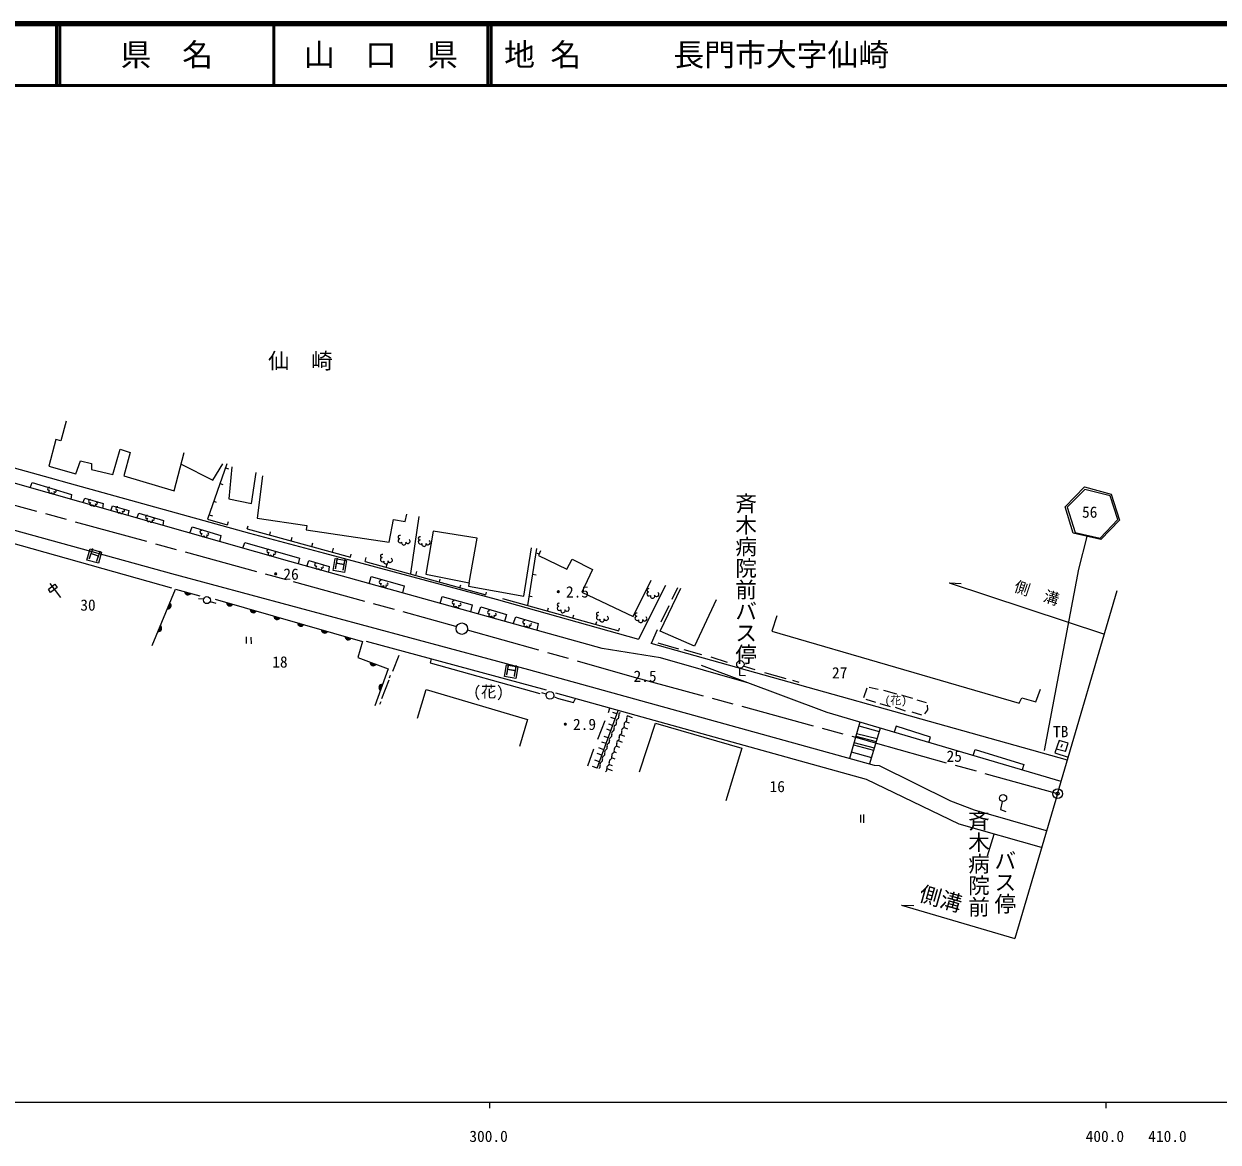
# Model space of a CAD drawing. Units: millimetres, scale not verified. Extents: x 40000 to 680000, y 20000 to 380000.
# Drawn here: x 292442 to 486221, y 198499 to 380000 of the extents above; entities that cross this region are included whole.
import ezdxf
from ezdxf.enums import TextEntityAlignment as Align

# ---------------------------------------------------------------- set-up
doc = ezdxf.new("R2010")
doc.units = ezdxf.units.MM
doc.header["$LTSCALE"] = 1000
doc.header["$PDMODE"] = 32
doc.header["$PDSIZE"] = 500
doc.linetypes.add('CHAIN', pattern=[18.5, 12, -1.5, 3.5, -1.5])
for name, color, linetype, lineweight in [('M-BGD', 7, 'Continuous', 13), ('M-BMK', 2, 'CHAIN', 13), ('M-TTL', 2, 'Continuous', 140), ('M-TTL-BAND', 7, 'Continuous', 25), ('M-TTL-LINE', 7, 'Continuous', 50), ('M-TTL-TXT', 7, 'Continuous', 13), ('M-WORK', 1, 'Continuous', 13)]:
    doc.layers.add(name, color=color, linetype=linetype, lineweight=lineweight)
doc.styles.add('@ＭＳ ゴシック', font='')
doc.styles.add('ＭＳ ゴシック', font='')
doc.styles.get('@ＭＳ ゴシック').set_extended_font_data('@MS Gothic')
doc.styles.get('ＭＳ ゴシック').set_extended_font_data('MS Gothic')

msp = doc.modelspace()

# ---------------------------------------------------------------- linework, layer by layer
at = {"layer": 'M-BGD'}
for centre, radius in [((363513, 281837), 923), ((460173, 255051), 786)]:
    msp.add_circle(centre, radius, dxfattribs=at)
msp.add_point((460173, 255051), dxfattribs=at)
at = {"layer": 'M-BMK'}
for p, q in [((282916, 304090), (336118, 289500)), ((336118, 289500), (362473, 282266)), ((364397, 281669), (391092, 274097)), ((391092, 274097), (427583, 264173)), ((427583, 264173), (430559, 263301)), ((430559, 263301), (460173, 255051))]:
    msp.add_line(p, q, dxfattribs=at)
at = {"layer": 'M-TTL'}
msp.add_line((680000, 380000), (40000, 380000), dxfattribs=at)
at = {"layer": 'M-TTL-BAND'}
for p, q in [((40000, 205000), (579000, 205000)), ((368000, 205000), (368000, 204000)), ((468000, 205000), (468000, 204000))]:
    msp.add_line(p, q, dxfattribs=at)
at = {"layer": 'M-TTL-LINE'}
for p, q in [((297750, 380000), (297750, 370000)), ((298250, 380000), (298250, 370000)), ((333000, 380000), (333000, 370000)), ((367750, 380000), (367750, 370000)), ((368250, 380000), (368250, 370000)), ((40000, 370000), (680000, 370000))]:
    msp.add_line(p, q, dxfattribs=at)
at = {"layer": 'M-WORK'}
for p, q in [((325153, 307954), (325637, 307786)), ((324269, 305421), (324743, 305255)), ((323255, 302515), (323659, 302374)), ((322491, 300326), (323066, 300125)), ((325471, 298691), (325624, 299230)), ((328687, 298057), (328822, 298549)), ((356536, 300029), (355159, 290801)), ((283518, 297716), (316421, 288470)), ((328687, 298057), (345423, 293463)), ((332334, 297056), (332467, 297541)), ((335817, 296100), (335975, 296677)), ((339179, 295177), (339336, 295748)), ((342511, 294262), (342683, 294886)), ((375642, 294864), (374140, 285600)), ((341237, 294116), (344234, 293296)), ((344234, 293296), (369055, 286620)), ((345423, 293463), (345553, 293935)), ((347839, 292761), (348007, 293368)), ((347839, 292761), (348007, 293368)), ((347839, 292761), (367410, 287351)), ((375521, 294121), (375929, 294055)), ((351232, 291823), (351363, 292298)), ((356045, 290493), (356220, 291127)), ((374966, 290695), (375589, 290594)), ((298427, 286897), (296704, 289175)), ((359878, 289433), (359996, 289861)), ((363201, 288515), (363320, 288945)), ((396546, 288835), (392186, 280135)), ((442555, 289264), (467776, 280943)), ((442555, 289264), (444551, 289150)), ((367410, 287351), (367519, 287743)), ((374393, 287162), (374905, 287079)), ((397626, 286622), (398570, 288533)), ((460173, 255051), (469861, 288043)), ((321592, 286615), (320758, 286697)), ((322666, 286252), (323583, 285972)), ((369055, 286620), (392186, 280135)), ((370102, 286718), (388963, 281495)), ((377426, 284690), (377577, 285237)), ((395854, 282969), (397154, 285575)), ((381510, 283559), (381653, 284078)), ((385267, 282519), (385408, 283027)), ((388963, 281495), (389083, 281928)), ((395199, 281659), (394205, 279419)), ((328499, 280537), (328527, 279422)), ((329293, 280468), (329307, 279401)), ((347974, 279827), (377207, 271883)), ((461777, 260514), (394205, 279419)), ((395334, 279528), (398678, 278564)), ((353302, 277493), (352255, 274897)), ((399530, 278472), (402382, 277661)), ((403890, 277251), (406558, 276420)), ((422768, 268252), (402389, 275840)), ((409123, 275794), (411072, 275209)), ((351640, 273474), (350465, 270446)), ((351865, 274220), (351708, 273789)), ((412611, 274727), (416079, 273762)), ((417136, 273455), (418172, 273137)), ((377203, 271202), (376492, 271401)), ((429205, 272168), (428671, 270618)), ((429579, 272365), (431067, 272016)), ((431918, 271852), (434032, 271267)), ((350342, 269960), (350164, 269523)), ((378401, 270801), (378920, 270601)), ((429051, 270382), (430641, 269890)), ((431328, 269716), (433001, 269203)), ((438890, 269818), (437392, 270259)), ((385477, 259185), (388851, 268574)), ((387321, 268227), (387539, 268939)), ((388351, 267182), (387693, 267418)), ((388654, 268025), (388032, 268249)), ((390463, 267711), (391148, 267438)), ((460760, 257052), (422768, 268252)), ((433821, 269069), (435453, 268515)), ((436540, 268330), (438069, 267869)), ((385548, 263916), (386777, 266945)), ((387668, 265281), (387031, 265510)), ((387963, 266101), (387339, 266325)), ((389714, 265830), (390402, 265556)), ((390083, 266757), (390663, 266526)), ((428085, 266684), (426397, 260771)), ((427913, 266081), (431216, 265132)), ((431388, 265710), (429649, 259872)), ((387248, 264113), (386616, 264340)), ((388860, 263688), (389540, 263417)), ((389240, 264644), (389924, 264371)), ((427437, 264415), (430735, 263517)), ((427551, 264815), (430875, 263987)), ((383961, 259561), (384905, 262336)), ((386557, 262190), (385754, 262478)), ((386910, 263173), (386231, 263417)), ((388150, 261907), (388570, 261739)), ((388515, 262823), (389109, 262586)), ((426705, 261850), (429962, 260920)), ((427034, 263001), (430317, 262112)), ((427133, 263348), (430427, 262482)), ((461471, 261878), (459933, 262282)), ((460912, 263061), (460702, 262573)), ((385841, 260197), (385061, 260477)), ((386236, 261297), (385477, 261570)), ((387328, 259847), (387908, 259616)), ((387766, 260946), (388324, 260724)), ((385477, 259185), (384731, 259453)), ((387043, 259133), (387878, 258800)), ((460173, 255051), (453222, 231574)), ((428176, 251639), (428203, 250353)), ((428661, 251701), (428689, 250312)), ((448793, 244953), (449863, 248505)), ((434862, 236934), (453222, 231574)), ((434862, 236934), (436861, 236890))]:
    msp.add_line(p, q, dxfattribs=at)
for points in [[(257661, 326355), (260011, 316476), (296724, 306299), (299816, 305453)], [(409690, 273121), (395763, 277081), (386284, 278614), (335593, 292722), (273716, 310316), (258956, 314550), (257264, 315780), (255889, 317183), (255007, 318345), (253420, 321081)], [(299285, 315498), (298463, 312310), (297611, 312520), (296498, 308236), (300855, 306957), (301642, 309084), (303407, 308619), (303420, 307682), (306868, 306848), (308068, 310945), (309689, 310422), (308684, 306636), (316809, 304214), (318473, 310445)], [(317960, 308523), (323126, 305917), (324737, 308575)], [(325376, 308592), (322242, 299613), (325431, 298703)], [(326201, 308121), (325698, 302909), (329402, 302160), (330131, 307167)], [(458393, 249038), (446666, 252382), (442865, 253865), (431297, 259580), (430447, 259651), (374370, 275155), (316460, 290716), (278980, 301069), (257367, 307273)], [(331173, 306670), (330311, 299789), (338343, 298569), (338257, 297892), (351738, 295898), (352416, 299562), (354304, 299223), (354571, 300444)], [(293448, 304706), (293795, 305568), (300151, 303603), (300042, 302831)], [(299816, 305453), (329028, 297353), (341237, 294116)], [(302027, 302266), (302317, 303033), (305331, 302153), (305203, 301363)], [(306547, 300981), (306819, 301757), (309452, 301005), (309292, 300200)], [(310796, 299773), (311121, 300588), (315088, 299391), (314964, 298588)], [(319378, 297333), (319741, 298377), (324408, 296944), (324210, 295958)], [(464920, 296812), (463591, 291484), (458014, 262048)], [(327972, 294889), (328297, 295846), (337140, 293301), (336948, 292345)], [(364698, 289277), (364612, 288737), (373562, 287092), (374793, 294940)], [(338371, 291949), (338667, 292887), (341981, 291933), (341847, 290981)], [(376294, 294476), (375966, 293696), (380541, 291521), (381417, 293094), (384714, 291446), (382990, 287742), (391314, 283813), (394204, 289714)], [(348476, 289136), (348818, 290283), (354149, 288787), (353876, 287633)], [(313239, 279098), (317071, 288262), (320996, 287177)], [(359984, 285933), (360333, 287039), (365176, 285698), (364922, 284559)], [(404759, 286514), (401247, 278983), (395707, 281405), (399062, 288397)], [(323489, 286600), (347381, 279767), (346619, 277158), (351536, 275312), (349366, 269310)], [(366161, 284214), (366571, 285391), (370778, 284125), (370451, 283020)], [(371846, 282632), (372283, 283735), (375901, 282682), (375662, 281570)], [(414604, 283905), (413824, 281412), (453953, 269749), (454346, 270601), (456637, 269985), (457417, 272003)], [(358532, 276958), (358391, 276292), (376138, 271336)], [(409546, 274196), (408629, 274228), (408597, 275459)], [(356299, 267293), (357699, 271987), (374151, 267093), (372858, 262707)], [(457587, 246315), (444198, 250112), (429166, 257358), (378748, 271385)], [(379001, 270536), (381627, 269838), (381941, 270496)], [(434863, 271072), (435119, 271001), (436648, 270570)], [(438623, 268002), (439105, 268690), (439044, 269418)], [(392325, 258612), (394920, 266473), (408923, 262465), (406363, 253903)], [(439268, 263388), (439577, 264250), (433961, 266021), (433652, 265043)], [(461471, 261878), (461912, 263253), (460414, 263704), (459737, 261703), (461910, 260968)], [(446477, 261262), (446824, 262216), (454710, 259781), (454427, 258919)], [(451173, 253791), (450903, 252485), (451786, 252164)]]:
    msp.add_lwpolyline(points, dxfattribs=at)
for points in [[(464527, 304876), (468875, 303665), (470220, 299473), (467210, 296293), (462694, 297317), (461425, 301609)], [(464575, 304440), (461723, 301567), (463022, 297463), (467099, 296519), (469931, 299549), (468681, 303392)], [(358847, 297644), (357677, 290662), (364698, 289277), (366016, 296534)], [(303171, 294784), (305045, 294257), (304525, 292472), (302645, 292937)], [(342969, 293223), (344810, 292898), (344471, 290975), (342630, 291300)], [(296437, 288272), (297473, 289042), (297853, 288529), (296775, 287708)], [(370753, 275993), (372594, 275669), (372255, 273746), (370414, 274070)]]:
    msp.add_lwpolyline(points, close=True, dxfattribs=at)
for centre, radius in [((322140, 286464), 568), ((408702, 276047), 598), ((377805, 271011), 631), ((451334, 254339), 570)]:
    msp.add_circle(centre, radius, dxfattribs=at)
for centre, radius, start, end in [((296528, 304537), 252, 75.97604, 292.84591), ((296723, 304074), 252, 112.84595, 329.71583), ((297524, 304185), 180, 215.28416, 72.15409), ((297181, 303941), 241, 178.71911, 35.58904), ((303196, 302533), 252, 75.97604, 292.84591), ((303392, 302069), 252, 112.84595, 329.71583), ((304193, 302181), 180, 215.28416, 72.15409), ((303850, 301937), 241, 178.71911, 35.58904), ((307608, 301357), 252, 75.97604, 292.84591), ((307803, 300893), 252, 112.84595, 329.71583), ((308262, 300761), 241, 178.71911, 35.58904), ((308605, 301005), 180, 215.28416, 72.15409), ((312438, 299948), 252, 75.97604, 292.84591), ((312633, 299484), 252, 112.84595, 329.71583), ((313092, 299352), 241, 178.71911, 35.58904), ((313434, 299596), 180, 215.28416, 72.15409), ((321265, 297519), 252, 75.97604, 292.84591), ((321461, 297055), 252, 112.84595, 329.71583), ((321919, 296923), 241, 178.71911, 35.58904), ((322262, 297167), 180, 215.28416, 72.15409), ((353415, 296717), 257, 61.27289, 278.14282), ((356693, 296501), 257, 61.27289, 278.14282), ((332125, 294427), 252, 75.97604, 292.84591), ((353499, 296121), 344, 97.83795, 314.70788), ((354086, 295776), 360, 163.71115, 20.58104), ((354759, 296028), 360, 200.58108, 57.45095), ((356777, 295906), 344, 97.83795, 314.70788), ((357364, 295560), 360, 163.71115, 20.58104), ((358037, 295813), 360, 200.58108, 57.45095), ((332321, 293963), 252, 112.84595, 329.71583), ((332779, 293831), 241, 178.71911, 35.58904), ((333122, 294075), 180, 215.28416, 72.15409), ((350621, 293043), 344, 97.83795, 314.70788), ((350538, 293639), 257, 61.27289, 278.14282), ((351208, 292698), 360, 163.71115, 20.58104), ((351881, 292950), 360, 200.58108, 57.45095), ((339873, 292217), 252, 75.97604, 292.84591), ((340068, 291753), 252, 112.84595, 329.71583), ((340527, 291621), 241, 178.71911, 35.58904), ((340870, 291865), 180, 215.28416, 72.15409), ((350362, 289411), 252, 75.97604, 292.84591), ((350558, 288947), 252, 112.84595, 329.71583), ((351016, 288815), 241, 178.71911, 35.58904), ((351359, 289059), 180, 215.28416, 72.15409), ((319063, 287828), 512, 177.22583, 331.86506), ((319063, 287828), 410, 180.47112, 328.61976), ((319063, 287828), 308, 186.00557, 323.08532), ((319063, 287828), 205, 197.82883, 311.26205), ((393867, 287484), 344, 97.83795, 314.70788), ((393783, 288079), 257, 61.27289, 278.14282), ((394454, 287138), 360, 163.71115, 20.58104), ((395127, 287391), 360, 200.58108, 57.45095), ((315823, 285568), 512, 259.98882, 54.62806), ((315823, 285568), 410, 263.23412, 51.38276), ((315823, 285568), 308, 268.76857, 45.84831), ((315823, 285568), 205, 280.59183, 34.02505), ((325851, 286041), 512, 176.72037, 331.3596), ((325851, 286041), 410, 179.96566, 328.1143), ((325851, 286041), 308, 185.50011, 322.57985), ((325851, 286041), 205, 197.32337, 310.75659), ((329697, 284941), 512, 176.72037, 331.3596), ((329697, 284941), 410, 179.96566, 328.1143), ((329697, 284941), 308, 185.50011, 322.57985), ((329697, 284941), 205, 197.32337, 310.75659), ((362195, 286096), 252, 75.97604, 292.84591), ((362391, 285632), 252, 112.84595, 329.71583), ((362849, 285500), 241, 178.71911, 35.58904), ((363192, 285744), 180, 215.28416, 72.15409), ((379318, 285122), 344, 97.83795, 314.70788), ((379235, 285717), 257, 61.27289, 278.14282), ((379905, 284776), 360, 163.71115, 20.58104), ((380578, 285029), 360, 200.58108, 57.45095), ((333543, 283842), 512, 176.72037, 331.3596), ((333543, 283842), 410, 179.96566, 328.1143), ((333543, 283842), 308, 185.50011, 322.57985), ((333543, 283842), 205, 197.32337, 310.75659), ((367927, 284502), 252, 75.97604, 292.84591), ((368122, 284039), 252, 112.84595, 329.71583), ((368581, 283906), 241, 178.71911, 35.58904), ((368923, 284150), 180, 215.28416, 72.15409), ((373638, 282895), 252, 75.97604, 292.84591), ((385672, 283632), 344, 97.83795, 314.70788), ((385588, 284227), 257, 61.27289, 278.14282), ((386259, 283286), 360, 163.71115, 20.58104), ((386932, 283539), 360, 200.58108, 57.45095), ((391937, 283528), 344, 97.83795, 314.70788), ((391853, 284124), 257, 61.27289, 278.14282), ((392524, 283183), 360, 163.71115, 20.58104), ((393197, 283435), 360, 200.58108, 57.45095), ((314280, 281878), 512, 259.98882, 54.62806), ((314280, 281878), 410, 263.23412, 51.38276), ((314280, 281878), 308, 268.76857, 45.84831), ((314280, 281878), 205, 280.59183, 34.02505), ((337389, 282742), 512, 176.72037, 331.3596), ((337389, 282742), 410, 179.96566, 328.1143), ((337389, 282742), 308, 185.50011, 322.57985), ((337389, 282742), 205, 197.32337, 310.75659), ((341234, 281642), 512, 176.72037, 331.3596), ((341234, 281642), 410, 179.96566, 328.1143), ((341234, 281642), 308, 185.50011, 322.57985), ((341234, 281642), 205, 197.32337, 310.75659), ((373834, 282431), 252, 112.84595, 329.71583), ((374292, 282299), 241, 178.71911, 35.58904), ((374635, 282543), 180, 215.28416, 72.15409), ((345080, 280542), 512, 176.72037, 331.3596), ((345080, 280542), 410, 179.96566, 328.1143), ((345080, 280542), 308, 185.50011, 322.57985), ((345080, 280542), 205, 197.32337, 310.75659), ((349117, 276340), 512, 172.09487, 326.7341), ((349117, 276340), 410, 175.34016, 323.4888), ((349117, 276340), 308, 180.87461, 317.95435), ((349117, 276340), 205, 192.69787, 306.13109), ((350557, 272273), 512, 82.80351, 237.44274), ((350557, 272273), 410, 86.04881, 234.19745), ((350557, 272273), 308, 91.58326, 228.663), ((350557, 272273), 205, 103.40652, 216.83974), ((388593, 267559), 411, 298.42243, 20.03893), ((389366, 267841), 411, 118.42243, 200.03893), ((390661, 267339), 421, 117.95382, 198.57692), ((387831, 265548), 411, 298.42243, 20.03893), ((388604, 265830), 411, 118.42243, 200.03893), ((388212, 266554), 411, 298.42243, 20.03893), ((388985, 266836), 411, 118.42243, 200.03893), ((389853, 265314), 421, 117.95382, 198.57692), ((389459, 266058), 421, 297.95382, 18.57692), ((390257, 266326), 421, 117.95382, 198.57692), ((389862, 267070), 421, 297.95382, 18.57692), ((387068, 263538), 411, 298.42243, 20.03893), ((387841, 263819), 411, 118.42243, 200.03893), ((387449, 264543), 411, 298.42243, 20.03893), ((388222, 264825), 411, 118.42243, 200.03893), ((389046, 263289), 421, 117.95382, 198.57692), ((388652, 264033), 421, 297.95382, 18.57692), ((389450, 264302), 421, 117.95382, 198.57692), ((389055, 265046), 421, 297.95382, 18.57692), ((386305, 261527), 411, 298.42243, 20.03893), ((387078, 261809), 411, 118.42243, 200.03893), ((386687, 262532), 411, 298.42243, 20.03893), ((387460, 262814), 411, 118.42243, 200.03893), ((388239, 261265), 421, 117.95382, 198.57692), ((387844, 262009), 421, 297.95382, 18.57692), ((388643, 262277), 421, 117.95382, 198.57692), ((388248, 263021), 421, 297.95382, 18.57692), ((386316, 259798), 411, 118.42243, 200.03893), ((385924, 260521), 411, 298.42243, 20.03893), ((386697, 260803), 411, 118.42243, 200.03893), ((387037, 259984), 421, 297.95382, 18.57692), ((387836, 260253), 421, 117.95382, 198.57692), ((387441, 260996), 421, 297.95382, 18.57692), ((385543, 259516), 411, 298.42243, 20.03893), ((386634, 258972), 421, 297.95382, 18.57692), ((387432, 259240), 421, 117.95382, 198.57692)]:
    msp.add_arc(centre, radius, start, end, dxfattribs=at)

# ---------------------------------------------------------------- texts
at = {"layer": 'M-TTL-BAND', "style": 'ＭＳ ゴシック'}
for s, p in [('300.0', (367844, 199445)), ('400.0', (467844, 199445)), ('410.0', (478000, 199445))]:
    msp.add_text(s, height=1833, dxfattribs=at).set_placement(p, align=Align.MIDDLE_CENTER)
at = {"layer": 'M-TTL-TXT', "style": 'ＭＳ ゴシック'}
for s, p in [('県\u3000名', (315625, 375000)), ('山\u3000口\u3000県', (350375, 375000))]:
    msp.add_text(s, height=3666, dxfattribs=at).set_placement(p, align=Align.MIDDLE_CENTER)
msp.add_text('地 名      長門市大字仙崎', height=3666, dxfattribs=at).set_placement((370380, 375000), align=Align.MIDDLE_LEFT)
at = {"layer": 'M-WORK', "style": 'ＭＳ ゴシック'}
for s, height, p in [('仙\u3000崎', 2566, (332049, 323244)), ('56', 1833, (464138, 299293)), ('・26', 1833, (332047, 289227)), ('・2.5', 1833, (377903, 286339)), ('30', 1833, (301594, 284205)), ('18', 1833, (332745, 274972)), ('27', 1833, (423569, 273212)), ('2.5', 1833, (391368, 272650)), ('(花)', 1833, (365356, 270144)), ('(花)', 1320, (432123, 269154)), ('・2.9', 1833, (379047, 264841)), ('TB', 1833, (459429, 263663)), ('25', 1833, (442156, 259673)), ('16', 1833, (413435, 254753))]:
    msp.add_text(s, height=height, dxfattribs=at).set_placement(p, align=Align.BOTTOM_LEFT)
at = {"layer": 'M-WORK'}
for s, height, rotation, style, p in [('斉木病院前バス停', 2566, 270, '@ＭＳ ゴシック', (407534, 303936)), ('側\u3000溝', 1833, 341.77, 'ＭＳ ゴシック', (452788, 287419)), ('斉木病院前', 2566, 270, '@ＭＳ ゴシック', (445307, 252440)), ('バス停', 2566, 270, '@ＭＳ ゴシック', (449595, 245953)), ('側溝', 2566, 344.141, 'ＭＳ ゴシック', (437298, 237001))]:
    msp.add_text(s, height=height, rotation=rotation, dxfattribs=dict(at, style=style)).set_placement(p, align=Align.BOTTOM_LEFT)
at = {"layer": 'M-WORK', "style": 'ＭＳ ゴシック'}
for rotation, p in [(340.665, (303435, 292403)), (350, (343507, 290868)), (350, (371291, 273638))]:
    msp.add_text('Ｈ', height=1833, rotation=rotation, dxfattribs=at).set_placement(p, align=Align.BOTTOM_CENTER)

doc.saveas('drawing.dxf')
